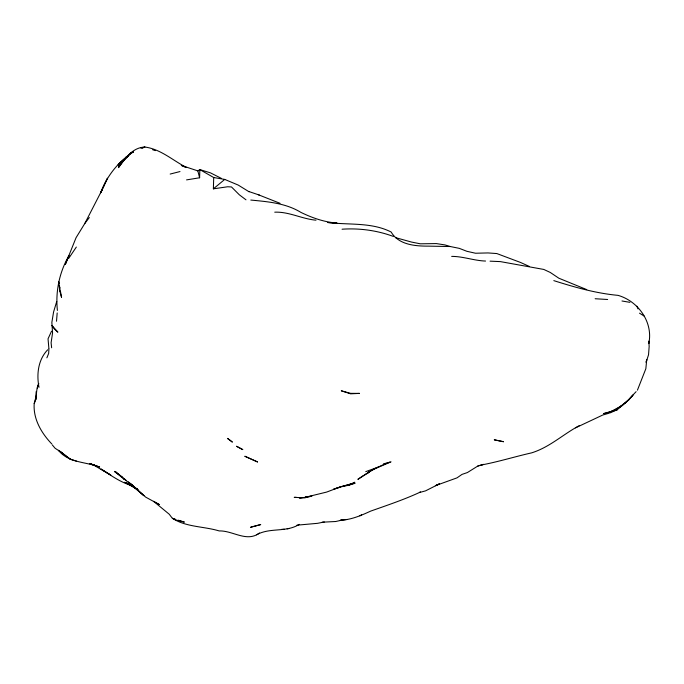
<?xml version="1.0" encoding="UTF-8"?>
<svg xmlns="http://www.w3.org/2000/svg" width="684" height="684" viewBox="0 0 684 684"><rect width="100%" height="100%" fill="white"/><g stroke="black" fill="none" stroke-linecap="round" stroke-linejoin="round"><path stroke-width="1.03" d="M51.822 443.976C41.442 433.194 33.063 418.959 34.2 403.517C37.398 397.318 35.457 389.923 38.74 383.544L37.278 388.196M60.406 291.085L61.543 297.326L59.816 291.093L59.876 287.648M186.561 179.892L199.608 177.772L199.839 169.598L210.433 172.847L221.171 178.267M245.983 199.822L239.357 194.82L231.483 186.954L227.678 186.766L213.374 188.835L213.707 177.532L199.839 169.598L197.83 170.889L181.303 165.408L185.612 167.341M48.932 348.686L48.667 353.406L46.88 357.835M36.021 399.627L36.132 391.684M56.515 321.249L57.182 312.964M646.089 362.195L646.739 359.613L645.841 368.736L637.428 390.171M34.2 403.517L36.243 395.848M56.729 301.464L53.574 311.981L51.856 322.412L52.565 332.92L51.095 342.769L51.642 347.78M646.166 362.144L648.535 354.791L649.159 346.497L648.817 341.119L648.774 343.522C653.434 322.497 638.266 301.08 618.02 295.36C595.909 293.325 574.808 287.254 553.809 280.637M68.922 255.645L65.339 264.4L76.069 237.681L84.825 223.454L102.532 189.023L100.719 192.691C106.695 176.224 118.204 161.946 132.73 152.224L129.977 153.661L132.645 152.19M68.785 255.919C59.303 272.548 55.404 291.461 57.396 310.442M51.522 331.227L48.042 338.819L48.863 348.242M68.528 258.62L76.334 247.069M47.709 349.772C38.09 359.69 36.449 374.276 39.005 387.332M84.696 223.634L89.339 217.521M628.801 399.815L632.999 395.019C625.535 404.261 615.309 411.563 603.442 413.623L617.267 409.699L628.801 399.815L618.148 408.177L622.705 405.167L610.949 411.665L617.267 409.699L610.094 412.897M636.103 391.658L625.091 403.346M213.374 188.835L224.737 179.422L238.203 185.065L249.044 191.759M128.558 155.601L118.144 164.579L130.635 153.532L118.554 166.161L124.103 160.005L118.46 167.665C124.796 158.543 132.602 147.402 144.914 147.026C160.731 149.163 172.684 160.372 186.399 167.443M363.674 475.286L357.86 479.356L369.548 472.02L364.495 474.705M477.834 466.035L483.468 464.376L477.834 466.035L467.411 472.55L462.008 474.397L456.998 477.868L435.366 485.674L439.607 483.75L425.551 490.864L419.395 492.54L420.472 492.018C404.492 499.5 387.452 505.168 370.711 511.102C361.041 515.531 351.148 519.831 340.324 520.259L347.01 519.455M359.912 515.864L361.631 514.719M579.134 425.713C562.641 434.648 549.799 447.105 531.742 452.834C515.018 456.613 498.456 461.794 481.493 464.966M131.405 152.891L133.269 151.857M133.294 151.745L130.456 153.173L133.346 151.942M259.51 532.998C246.753 542.694 232.834 530.459 219.205 530.929C203.687 526.244 186.279 527.27 172.351 518.292L175.352 519.25M383.425 463.88L391.043 461.854L372.925 469.583L384.297 464.239M127.566 156.559L125.805 157.371L127.754 156.542M575.466 427.876L602.741 415.034L609.23 413.162M250.455 527.338L260.724 524.568L250.977 527.09M142.016 148.257L144.914 147.026L140.913 148.129M256.534 534.794C270.026 527.244 286.117 532.725 299.318 524.354M365.76 471.635L378.201 467.095M385.109 463.889L390.111 462.093M341.88 486.427L353.072 483.349L354.816 482.229L348.293 485.366L341.889 486.521M170.171 174.061L179.995 171.556M342.308 520.028L335.741 521.507L322.121 522.2M305.03 497.354L326.644 492.078L340.863 486.7L333.749 489.111L353.072 483.349L348.293 485.366L355.064 483.289L353.012 483.562M324.293 521.977L317.615 523.32L296.95 525.175M287.126 528.817L288.964 528.535M301.422 497.661L294.223 497.362L296.343 497.328M305.62 497.037L311.913 496.097L304.739 497.858L299.327 497.969L303.132 497.559M281.5 529.382L284.373 529.236M304.919 497.242L306.928 497.148M342.068 229.208C359.433 228.011 377.064 230.405 393.386 236.442M490.06 261.16L500.372 261.613L543.789 269.436L550.278 272.463L558.845 278.208L586.727 289.614M595.148 298.737L607.649 299.498M529.194 266.384L520.61 262.494L496.832 253.559L488 252.935L475.508 253.234L466.864 251.293L459.289 248.36L450.311 246.531L428.372 246.129C415.111 246.197 398.584 244.804 391.145 232.021C371.54 222.052 348.977 225.13 327.764 222.505L337.05 223.087C324.284 222.129 312.323 217.922 300.883 212.382C285.844 203.157 267.948 201.686 250.806 200.061M485.546 261.049C474.106 260.698 463.188 256.363 451.679 256.389M274.737 212.177C289.041 211.587 301.901 218.94 315.991 220.18M621.978 300.986L629.913 302.337M213.707 177.532L224.737 179.422M60.175 451.457L58.414 450.294C68.58 463.059 85.842 461.683 99.676 467.052L89.595 463.521M395.429 237.596L411.563 242.076L420.369 243.812L436.332 243.589L444.925 244.915L450.311 246.531M70.52 459.4L61.021 452.115L70.52 459.4L76.403 461.119M152.626 149.728L155.422 150.608M178.362 520.199L184.372 522.097L176.412 520.105L172.351 518.292M258.278 194.709L280.047 203.31M248.711 191.477L259.398 195.085M93.982 465.094L89.407 463.47L96.076 465.855L92.528 464.436L110.808 475.089L101.001 469.027C111.03 475.346 120.324 482.408 131.944 485.589M132.653 485.914L126.198 482.913L137.552 489.231M125.223 479.493L123.462 478.544L125.89 480.177M119.7 475.175L114.425 471.396L124.411 479.433M137.501 489.205L124.479 482.28L129.986 484.734L138.578 490.385M62.107 452.817L55.113 448.268L52.309 444.942M639.531 313.178L644.183 316.102M137.877 489.744L135.535 487.94L145.683 497.131L159.338 504.578L153.575 501.321L169.247 514.24L171.932 517.779M121.239 476.209L122.821 477.432M133.038 485.649L128.353 481.955L143.922 495.712L115.587 471.567M130.798 483.87L134.697 487.068M636.898 306.175L638.027 308.903M197.83 170.889L199.608 177.772M59.072 283.792L58.696 281.714L59.816 291.093M59.457 285.878L59.833 287.955M103.686 186.253L100.719 192.691L107.516 178.199L103.686 186.253M368.992 471.96L367.804 472.644L374.926 468.591L368.992 471.96M359.451 393.403L350.559 393.813L341.29 390.803L350.61 393.351L359.451 393.403M503.467 441.702L494.344 439.838L503.467 441.702M257.526 461.939L244.957 456.296L257.526 461.939M242.726 449.585L236.596 446.31L242.726 449.585M230.311 440.436L227.456 438.384L232.38 442.112L230.311 440.436M57.789 332.048L54.13 328.713L51.958 325.447L57.789 332.048"/></g></svg>
